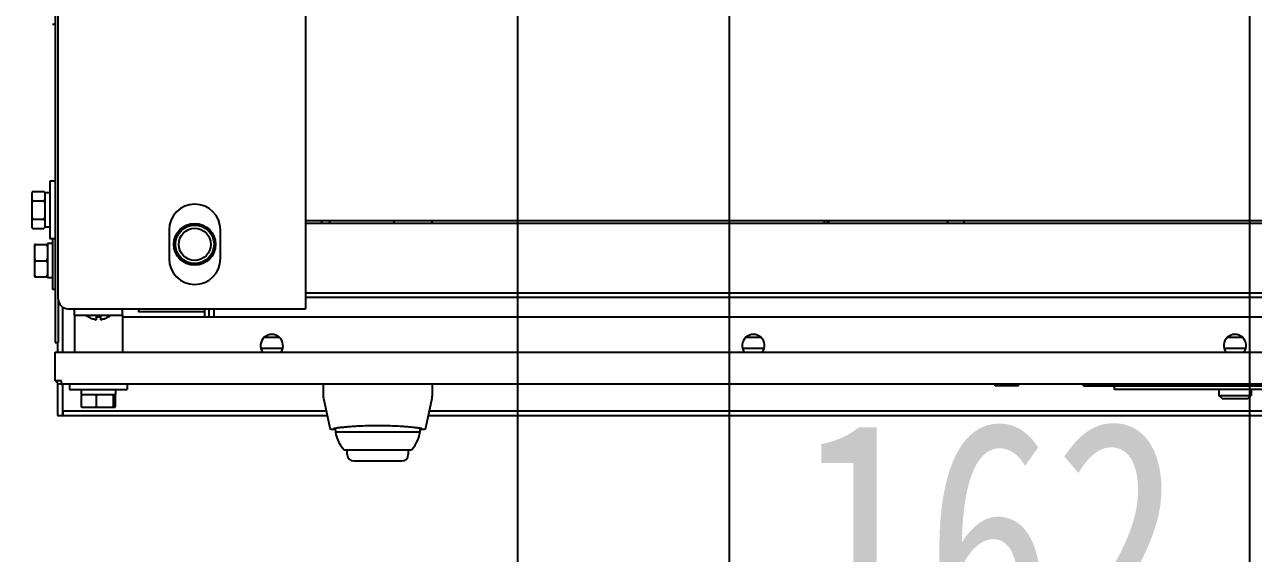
# Model space of a CAD drawing. Extents: x 59521 to 184406, y -1257 to 56672.
# Drawn here: x 70589.7 to 70972.5, y 8950.7 to 9115.5 of the extents above; entities that cross this region are included whole.
import ezdxf

# ---------------------------------------------------------------- set-up
doc = ezdxf.new("R2010")
doc.units = 0
doc.header["$MEASUREMENT"] = 0
doc.header["$PDMODE"] = 2
doc.header["$PDSIZE"] = 0.2
doc.layers.get('0').update_dxf_attribs({"linetype": 'CONTINUOUS'})
doc.layers.get('DEFPOINTS').update_dxf_attribs({"linetype": 'CONTINUOUS'})
for name, color, linetype in [('2401-00071_BSO-M3-15_0', 7, 'CONTINUOUS'), ('2401-00238-M5_0', 7, 'CONTINUOUS'), ('2401-00332-S-M12-30HM_0', 7, 'CONTINUOUS'), ('2401-01089_0', 7, 'CONTINUOUS'), ('2401-01144-S-M6-16HWM_0', 7, 'CONTINUOUS'), ('2404-00038-S-D12_0', 7, 'CONTINUOUS'), ('2404-00049-S-D12D37-P_0', 7, 'CONTINUOUS'), ('4208-10637_0', 7, 'CONTINUOUS'), ('4208-10658_0', 7, 'CONTINUOUS'), ('4209-40888_0_0', 7, 'CONTINUOUS'), ('4212-KH001_041_0', 7, 'CONTINUOUS'), ('4212-KH011_041_0', 7, 'CONTINUOUS'), ('4215-12556_0', 7, 'CONTINUOUS'), ('4215-12647_0', 7, 'CONTINUOUS'), ('4215-12648_0', 7, 'CONTINUOUS'), ('4215-12649_2_1_0', 7, 'CONTINUOUS'), ('4215-12649_2_3_0', 7, 'CONTINUOUS'), ('4215-12654_1_0', 7, 'CONTINUOUS'), ('4215-12655_1_0', 7, 'CONTINUOUS'), ('4215-12657_0', 7, 'CONTINUOUS'), ('4215-12661_12_1_0', 7, 'CONTINUOUS'), ('4215-12661_1_0', 7, 'CONTINUOUS'), ('4215-17086_1_0', 7, 'CONTINUOUS'), ('4215-17086_4_0', 7, 'CONTINUOUS'), ('8SJ_MS839_0210_0', 7, 'CONTINUOUS'), ('MS840-1-F____-76922_0', 7, 'CONTINUOUS'), ('MS840-1-F____-80589_0', 7, 'CONTINUOUS')]:
    doc.layers.add(name, color=color, linetype=linetype)
doc.layers.add('THICK', color=7, linetype='CONTINUOUS', lineweight=0)
doc.styles.get("Standard").update_dxf_attribs({"font": '', "height": 60})
doc.styles.add('仿宋', font='', dxfattribs={"width": 0.8})
doc.styles.get('Standard').set_extended_font_data('SimSun')
doc.styles.get('仿宋').set_extended_font_data('SimSun')
doc.dimstyles.new('12倍', dxfattribs={"dimscale": 21, "dimtxt": 3.5, "dimasz": 2.5, "dimexe": 1.5, "dimexo": 0, "dimgap": 1, "dimtad": 1, "dimtoh": 1, "dimdsep": 46, "dimtxsty": '仿宋', "dimcen": 2.5, "dimdle": 5, "dimclrd": 4, "dimclre": 4, "dimclrt": 3, "dimadec": 0, "dimazin": 0, "dimtfac": 1, "dimtmove": 0, "dimatfit": 3, "dimfxl": 1, "dimtolj": 1, "dimarcsym": 0})
doc.dimstyles.new('DJ', dxfattribs={"dimtxt": 75, "dimasz": 75, "dimexe": 20, "dimexo": 0, "dimgap": 20, "dimtad": 1, "dimdec": 1, "dimtxsty": 'Standard', "dimcen": 10, "dimclrd": 95, "dimclre": 95, "dimclrt": 95, "dimadec": 0, "dimazin": 0, "dimtfac": 1, "dimtdec": 1, "dimtmove": 1, "dimatfit": 3, "dimfxl": 1, "dimlwd": 13, "dimlwe": 15, "dimarcsym": 0})

# ---------------------------------------------------------------- blocks, each defined once
blk = doc.blocks.new('ju7888')
at = {"layer": '2401-00071_BSO-M3-15_0', "color": 87, "linetype": 'Continuous'}
for p, q in [((212.08, -1319.78), (212.08, -1319.28)), ((219.4, -1319.78), (212.08, -1319.78)), ((213.74, -1319.78), (213.74, -1319.28)), ((217.4, -1319.78), (217.4, -1319.28)), ((219.4, -1319.78), (219.4, -1319.28))]:
    blk.add_line(p, q, dxfattribs=at)
at = {"layer": '2401-00238-M5_0', "color": 87, "linetype": 'Continuous'}
for p, q in [((2.29, -1268.28), (2.29, -1269.28)), ((197.29, -1268.28), (197.29, -1269.28)), ((202.29, -1268.28), (202.29, -1269.28)), ((-70.46, -1298.23), (-70.46, -1298.28)), ((-67.96, -1298.23), (-67.96, -1299.23)), ((-66.46, -1299.23), (-66.46, -1298.23)), ((-63.96, -1298.28), (-63.96, -1298.23))]:
    blk.add_line(p, q, dxfattribs=at)
for centre, radius, start, end in [((-65.82, -1291.37), 8.33, 235.854, 236.0872), ((-65.83, -1291.34), 8.3, 236.0749, 236.294), ((-65.97, -1291.55), 8.05, 236.065, 237.7928), ((-67.35, -1294.34), 4.92, 261.0446, 262.8614), ((-67.2, -1293.32), 4.96, 261.1745, 263.3545), ((-67.21, -1293.4), 4.88, 263.3795, 276.6205), ((-67.22, -1293.32), 4.96, 276.6455, 278.8255), ((-67.07, -1294.34), 4.92, 277.1386, 278.9554), ((-68.46, -1291.55), 8.05, 302.2072, 303.935), ((-68.59, -1291.34), 8.3, 303.706, 303.9251), ((-68.61, -1291.37), 8.33, 303.9128, 304.146)]:
    blk.add_arc(centre, radius, start, end, dxfattribs=at)
for points, knots in [([(-70.49, -1298.27), (-70.54, -1298.23), (-70.77, -1298.07), (-70.98, -1297.91), (-71.14, -1297.78)], [0, 0, 0, 0, 0.242811, 1, 1, 1, 1]), ([(-68.12, -1299.2), (-68.5, -1299.14), (-69.25, -1298.93), (-69.93, -1298.56), (-70.26, -1298.36)], [0, 0, 0, 0, 0.499769, 1, 1, 1, 1]), ([(-64.17, -1298.36), (-64.49, -1298.56), (-65.18, -1298.93), (-65.93, -1299.14), (-66.31, -1299.2)], [0, 0, 0, 0, 0.500231, 1, 1, 1, 1]), ([(-63.93, -1298.27), (-63.88, -1298.23), (-63.66, -1298.07), (-63.44, -1297.91), (-63.28, -1297.78)], [0, 0, 0, 0, 0.242811, 1, 1, 1, 1])]:
    blk.add_open_spline(points, degree=3, knots=knots, dxfattribs=at)
at = {"layer": '2401-00332-S-M12-30HM_0', "color": 87, "linetype": 'Continuous'}
for radius in [6, 5]:
    blk.add_circle((-37.21, -1275.72), radius, dxfattribs=at)
at = {"layer": '2401-01089_0', "color": 87, "linetype": 'Continuous'}
for p, q in [((281.79, -1320.98), (281.79, -1322.78)), ((282.79, -1323.78), (281.79, -1322.78)), ((281.79, -1322.78), (291.79, -1322.78)), ((282.79, -1323.78), (290.79, -1323.78)), ((290.79, -1323.78), (291.79, -1322.78)), ((291.79, -1320.98), (291.79, -1322.78))]:
    blk.add_line(p, q, dxfattribs=at)
at = {"layer": '2401-01144-S-M6-16HWM_0', "color": 87, "linetype": 'Continuous'}
for p, q in [((-80.71, -1207.28), (-81.51, -1207.28)), ((-82.31, -1256.03), (-82.31, -1274.03)), ((-80.71, -1256.03), (-82.31, -1256.03)), ((-87.61, -1259.25), (-87.91, -1259.55)), ((-87.91, -1259.55), (-87.91, -1270.5)), ((-87.61, -1259.25), (-84.21, -1259.25)), ((-87.61, -1262.14), (-84.21, -1262.14)), ((-83.91, -1259.55), (-84.21, -1259.25)), ((-83.91, -1259.55), (-83.91, -1270.5)), ((-82.31, -1259.68), (-83.91, -1259.68)), ((-87.61, -1270.8), (-87.91, -1270.5)), ((-87.61, -1267.91), (-84.21, -1267.91)), ((-83.91, -1270.5), (-84.21, -1270.8)), ((-82.31, -1270.38), (-83.91, -1270.38)), ((-87.61, -1270.8), (-84.21, -1270.8)), ((-80.71, -1274.03), (-82.31, -1274.03)), ((-81.51, -1274.03), (-81.51, -1289.78)), ((-87.11, -1275.76), (-87.11, -1285.79)), ((-86.81, -1275.75), (-83.41, -1275.75)), ((-86.81, -1275.8), (-83.41, -1275.8)), ((-83.11, -1275.43), (-83.11, -1286.13)), ((-81.51, -1275.43), (-83.11, -1275.43)), ((-86.81, -1280.83), (-83.41, -1280.83)), ((-86.81, -1285.8), (-83.41, -1285.8)), ((-81.51, -1286.13), (-83.11, -1286.13)), ((-80.71, -1289.78), (-81.51, -1289.78)), ((-76.21, -1319.28), (-76.21, -1320.88)), ((-58.21, -1319.28), (-58.21, -1320.88)), ((-76.21, -1320.88), (-58.21, -1320.88)), ((-72.56, -1320.88), (-72.56, -1322.48)), ((-72.56, -1322.48), (-61.86, -1322.48)), ((-72.49, -1326.18), (-72.49, -1322.78)), ((-67.82, -1326.18), (-67.82, -1322.78)), ((-62.55, -1326.18), (-62.55, -1322.78)), ((-61.93, -1326.18), (-61.93, -1322.78)), ((-61.86, -1320.88), (-61.86, -1322.48)), ((-72.42, -1326.48), (-62, -1326.48))]:
    blk.add_line(p, q, dxfattribs=at)
for centre, radius, start, end in [((-85.15, -1268.22), 3.56, 219.1319, 219.4973), ((-86.67, -1268.22), 3.56, 320.5027, 320.8681), ((-85.4, -1355.53), 79.79, 91.0113, 91.2267), ((-85.59, -1205.71), 70.1, 268.7584, 269.0036), ((-84.82, -1355.53), 79.79, 88.7733, 88.9887), ((-84.63, -1205.71), 70.1, 270.9964, 271.2416), ((-85.4, -1206.02), 79.79, 268.7733, 268.9887), ((-84.82, -1206.02), 79.79, 271.0113, 271.2267)]:
    blk.add_arc(centre, radius, start, end, dxfattribs=at)
for points in [[(-87.61, -1259.25), (-87.72, -1259.36), (-87.82, -1259.47), (-87.91, -1259.58)], [(-87.91, -1261.81), (-87.82, -1261.92), (-87.72, -1262.03), (-87.61, -1262.14)], [(-87.61, -1262.14), (-87.72, -1262.35), (-87.82, -1262.57), (-87.91, -1262.8)], [(-84.21, -1259.25), (-84.11, -1259.36), (-84.01, -1259.47), (-83.91, -1259.58)], [(-83.91, -1261.81), (-84.01, -1261.92), (-84.11, -1262.03), (-84.21, -1262.14)], [(-84.21, -1262.14), (-84.1, -1262.35), (-84, -1262.57), (-83.91, -1262.8)], [(-87.91, -1267.25), (-87.82, -1267.48), (-87.72, -1267.7), (-87.61, -1267.91)], [(-87.61, -1267.91), (-87.72, -1268.02), (-87.82, -1268.13), (-87.91, -1268.24)], [(-87.9, -1270.49), (-87.81, -1270.6), (-87.71, -1270.7), (-87.61, -1270.8)], [(-83.91, -1267.25), (-84, -1267.48), (-84.1, -1267.7), (-84.21, -1267.91)], [(-84.21, -1267.91), (-84.11, -1268.02), (-84.01, -1268.13), (-83.91, -1268.24)], [(-83.93, -1270.49), (-84.02, -1270.6), (-84.11, -1270.7), (-84.21, -1270.8)], [(-86.81, -1275.8), (-86.92, -1275.99), (-87.02, -1276.18), (-87.11, -1276.38)], [(-83.41, -1275.8), (-83.3, -1275.99), (-83.2, -1276.18), (-83.11, -1276.38)], [(-87.11, -1280.25), (-87.02, -1280.45), (-86.92, -1280.64), (-86.81, -1280.83)], [(-86.81, -1280.83), (-86.92, -1281.01), (-87.02, -1281.2), (-87.11, -1281.39)], [(-83.11, -1280.25), (-83.2, -1280.45), (-83.3, -1280.64), (-83.41, -1280.83)], [(-83.41, -1280.83), (-83.3, -1281.01), (-83.2, -1281.2), (-83.11, -1281.39)], [(-87.11, -1285.23), (-87.02, -1285.43), (-86.92, -1285.62), (-86.81, -1285.8)], [(-83.11, -1285.23), (-83.2, -1285.43), (-83.3, -1285.62), (-83.41, -1285.8)], [(-72.49, -1322.78), (-72.32, -1322.67), (-72.14, -1322.57), (-71.96, -1322.48)], [(-68.36, -1322.48), (-68.18, -1322.57), (-68, -1322.67), (-67.82, -1322.78)], [(-67.82, -1322.78), (-67.63, -1322.67), (-67.43, -1322.57), (-67.22, -1322.48)], [(-63.15, -1322.48), (-62.94, -1322.57), (-62.74, -1322.67), (-62.55, -1322.78)], [(-72.49, -1326.18), (-72.32, -1326.28), (-72.14, -1326.38), (-71.96, -1326.48)], [(-68.36, -1326.48), (-68.18, -1326.38), (-68, -1326.28), (-67.82, -1326.18)], [(-67.82, -1326.18), (-67.63, -1326.28), (-67.43, -1326.38), (-67.22, -1326.48)], [(-63.15, -1326.48), (-62.94, -1326.38), (-62.74, -1326.28), (-62.55, -1326.18)]]:
    blk.add_open_spline(points, degree=3, dxfattribs=at)
for points, knots in [([(-72.42, -1322.48), (-72.43, -1322.5), (-72.45, -1322.6), (-72.47, -1322.7), (-72.49, -1322.78)], [0, 0, 0, 0, 0.234726, 1, 1, 1, 1]), ([(-62.55, -1322.78), (-62.54, -1322.75), (-62.52, -1322.65), (-62.5, -1322.55), (-62.48, -1322.48)], [0, 0, 0, 0, 0.264569, 1, 1, 1, 1]), ([(-62, -1322.48), (-62, -1322.5), (-61.97, -1322.6), (-61.95, -1322.7), (-61.93, -1322.78)], [0, 0, 0, 0, 0.234726, 1, 1, 1, 1]), ([(-72.42, -1326.48), (-72.43, -1326.45), (-72.45, -1326.35), (-72.47, -1326.25), (-72.49, -1326.18)], [0, 0, 0, 0, 0.234726, 1, 1, 1, 1]), ([(-62.55, -1326.18), (-62.54, -1326.2), (-62.52, -1326.3), (-62.5, -1326.4), (-62.48, -1326.48)], [0, 0, 0, 0, 0.264569, 1, 1, 1, 1]), ([(-62, -1326.48), (-62, -1326.45), (-61.97, -1326.35), (-61.95, -1326.25), (-61.93, -1326.18)], [0, 0, 0, 0, 0.234726, 1, 1, 1, 1])]:
    blk.add_open_spline(points, degree=3, knots=knots, dxfattribs=at)
at = {"layer": '2404-00038-S-D12_0', "color": 87, "linetype": 'Continuous'}
for p, q in [((-31.13, -1273.51), (-31.52, -1273.51)), ((-30.74, -1275.72), (-31.11, -1275.72))]:
    blk.add_line(p, q, dxfattribs=at)
blk.add_circle((-37.21, -1275.72), 6.1, dxfattribs=at)
at = {"layer": '2404-00049-S-D12D37-P_0', "color": 87, "linetype": 'Continuous'}
blk.add_circle((-37.21, -1275.72), 6.5, dxfattribs=at)
at = {"layer": '4208-10637_0', "color": 87, "linetype": 'Continuous'}
for p, q in [((249.29, -1320.98), (249.29, -1319.78)), ((324.29, -1320.98), (249.29, -1320.98))]:
    blk.add_line(p, q, dxfattribs=at)
at = {"layer": '4208-10658_0', "color": 87, "linetype": 'Continuous'}
for q in [(239.59, -1319.28), (333.99, -1319.78)]:
    blk.add_line((239.59, -1319.78), q, dxfattribs=at)
at = {"layer": '4209-40888_0_0', "color": 87, "linetype": 'Continuous'}
for p, q in [((-16.71, -1308.02), (-9.71, -1308.02)), ((133.29, -1308.02), (140.29, -1308.02)), ((283.29, -1308.02), (290.29, -1308.02))]:
    blk.add_line(p, q, dxfattribs=at)
at = {"layer": '4212-KH001_041_0', "color": 87, "linetype": 'Continuous'}
for p, q in [((585.29, -1269.28), (-2.71, -1269.28)), ((-2.71, -1290.78), (585.29, -1290.78)), ((585.29, -1292.28), (-2.71, -1292.28)), ((-31.21, -1298.28), (-31.21, -1295.78)), ((-10.77, -1304.78), (-15.65, -1304.78)), ((139.23, -1304.78), (134.35, -1304.78)), ((289.23, -1304.78), (284.35, -1304.78))]:
    blk.add_line(p, q, dxfattribs=at)
at = {"layer": '4212-KH011_041_0', "color": 87, "linetype": 'Continuous'}
for p, q in [((-34.21, -1295.78), (-34.21, -1298.28)), ((-32.71, -1298.28), (-32.71, -1295.78))]:
    blk.add_line(p, q, dxfattribs=at)
at = {"layer": '4215-12556_0', "color": 87, "linetype": 'Continuous'}
for p, q in [((4.79, -1268.28), (4.79, -1269.28)), ((24.79, -1268.28), (24.79, -1269.28))]:
    blk.add_line(p, q, dxfattribs=at)
at = {"layer": '4215-12647_0', "color": 87, "linetype": 'Continuous'}
for p, q in [((-80.71, -30.28), (-80.71, -1306.28)), ((-79.71, -1292.78), (-79.71, -1306.28)), ((-80.71, -1306.28), (-79.71, -1306.28))]:
    blk.add_line(p, q, dxfattribs=at)
at = {"layer": '4215-12648_0', "color": 87, "linetype": 'Continuous'}
blk.add_line((-2.71, -1268.28), (585.29, -1268.28), dxfattribs=at)
at = {"layer": '4215-12649_2_1_0', "color": 87, "linetype": 'Continuous'}
for p, q in [((-78.41, -1295.23), (-78.41, -1309.28)), ((-79.91, -1306.28), (-79.91, -1309.28)), ((-79.91, -1318.87), (-79.91, -1329.03)), ((-78.41, -1319.28), (-78.41, -1329.03)), ((-78.21, -1327.53), (-78.21, -1327.33)), ((-78.21, -1329.03), (-78.21, -1327.53)), ((-78.21, -1327.53), (3.69, -1327.53)), ((35.89, -1327.53), (652.79, -1327.53)), ((-79.91, -1329.03), (-78.41, -1329.03)), ((-78.41, -1329.03), (-78.21, -1329.03)), ((-78.21, -1329.03), (4.01, -1329.03)), ((35.57, -1329.03), (652.79, -1329.03))]:
    blk.add_line(p, q, dxfattribs=at)
at = {"layer": '4215-12649_2_3_0', "color": 87, "linetype": 'Continuous'}
for p in [(-54.71, -1295.78), (-34.21, -1296.78)]:
    blk.add_line(p, (-54.71, -1296.78), dxfattribs=at)
at = {"layer": '4215-12654_1_0', "color": 87, "linetype": 'Continuous'}
for p, q in [((158.79, -1268.28), (158.79, -1269.28)), ((159.79, -1268.28), (159.79, -1269.28)), ((160.19, -1268.28), (160.19, -1269.28))]:
    blk.add_line(p, q, dxfattribs=at)
at = {"layer": '4215-12655_1_0', "color": 87, "linetype": 'Continuous'}
blk.add_line((-79.71, -1293.78), (-79.52, -1293.78), dxfattribs=at)
at = {"layer": '4215-12657_0', "color": 87, "linetype": 'Continuous'}
for p, q in [((-80.71, -1318.28), (-80.71, -1309.28)), ((-80.71, -1309.28), (655.29, -1309.28)), ((-78.71, -1318.28), (-80.71, -1318.28)), ((-78.71, -1319.28), (-78.71, -1318.28)), ((653.29, -1319.28), (-78.71, -1319.28))]:
    blk.add_line(p, q, dxfattribs=at)
blk.add_arc((-78.71, -1317.28), 2, 210.0006, 270, dxfattribs=at)
at = {"layer": '4215-12661_12_1_0', "color": 87, "linetype": 'Continuous'}
blk.add_line((36.79, -1269.28), (36.79, -1268.28), dxfattribs=at)
at = {"layer": '4215-12661_1_0', "color": 87, "linetype": 'Continuous'}
blk.add_line((-59.71, -1298.28), (634.29, -1298.28), dxfattribs=at)
for centre in [(-13.21, -1307.28), (136.79, -1307.28), (286.79, -1307.28)]:
    blk.add_arc(centre, 3.5, 325.109, 214.891, dxfattribs=at)
at = {"layer": '4215-17086_1_0', "color": 87, "linetype": 'Continuous'}
for p, q in [((-79.71, -1292.78), (-79.71, -1178.78)), ((-2.71, -1175.78), (-2.71, -1295.78)), ((-45.21, -1271.22), (-45.21, -1280.22)), ((-29.21, -1280.22), (-29.21, -1271.22)), ((-76.71, -1295.78), (-2.71, -1295.78))]:
    blk.add_line(p, q, dxfattribs=at)
for centre, radius, start, end in [((-37.21, -1271.22), 8, 0, 180), ((-37.21, -1280.22), 8, 180, 0), ((-76.71, -1292.78), 3, 180, 270)]:
    blk.add_arc(centre, radius, start, end, dxfattribs=at)
at = {"layer": '4215-17086_4_0', "color": 87, "linetype": 'Continuous'}
for p, q in [((-74.71, -1297.78), (-74.71, -1295.78)), ((-59.71, -1297.78), (-59.71, -1295.78)), ((-74.71, -1297.78), (-74.71, -1309.28)), ((-74.71, -1297.78), (-59.71, -1297.78)), ((-59.71, -1297.78), (-59.71, -1309.28))]:
    blk.add_line(p, q, dxfattribs=at)
at = {"layer": '8SJ_MS839_0210_0', "color": 87, "linetype": 'Continuous'}
for p, q in [((10.29, -1341.18), (10.29, -1339.68)), ((12.29, -1343.18), (27.29, -1343.18)), ((29.29, -1339.68), (29.29, -1341.18))]:
    blk.add_line(p, q, dxfattribs=at)
for centre, start, end in [((12.29, -1341.18), 180, 270), ((27.29, -1341.18), 270, 0)]:
    blk.add_arc(centre, 2, start, end, dxfattribs=at)
at = {"layer": 'MS840-1-F____-76922_0', "color": 87, "linetype": 'Continuous'}
for p, q in [((32.95, -1334.18), (6.63, -1334.18)), ((9.29, -1339.68), (30.29, -1339.68))]:
    blk.add_line(p, q, dxfattribs=at)
for centre, radius, start, end in [((19.54, -1333.18), 13, 179.379, 180), ((16.53, -1332.78), 10, 182.2679, 223.5963), ((23.05, -1332.78), 10, 316.4037, 357.7321), ((20.04, -1333.18), 13, 0, 0.6214)]:
    blk.add_arc(centre, radius, start, end, dxfattribs=at)
at = {"layer": 'MS840-1-F____-80589_0', "color": 87, "linetype": 'Continuous'}
for p, q in [((2.79, -1319.28), (2.79, -1322.96)), ((36.79, -1319.28), (36.79, -1322.96)), ((2.85, -1323.58), (4.83, -1332.88)), ((34.75, -1332.88), (36.72, -1323.58)), ((5.32, -1333.28), (6.54, -1333.28)), ((33.04, -1333.28), (34.26, -1333.28))]:
    blk.add_line(p, q, dxfattribs=at)
blk.add_lwpolyline([(33.48, -1333.13), (33.47, -1333.13), (33.45, -1333.12), (33.42, -1333.11), (33.37, -1333.1), (33.31, -1333.09), (33.23, -1333.07), (33.14, -1333.06), (33.04, -1333.04), (32.92, -1333.02), (32.79, -1333), (32.64, -1332.97), (32.48, -1332.95), (32.3, -1332.93), (32.11, -1332.9), (31.9, -1332.87), (31.67, -1332.84), (31.43, -1332.82), (31.16, -1332.79), (30.88, -1332.76), (30.57, -1332.72), (30.25, -1332.69), (29.9, -1332.66), (29.53, -1332.63), (29.13, -1332.59), (28.71, -1332.56), (28.26, -1332.52), (27.79, -1332.49), (27.29, -1332.46), (26.75, -1332.42), (26.19, -1332.39), (25.61, -1332.36), (24.99, -1332.33), (24.34, -1332.31), (23.65, -1332.28), (22.91, -1332.26), (22.14, -1332.25), (21.33, -1332.23), (20.51, -1332.22), (19.68, -1332.22), (18.87, -1332.23), (18.07, -1332.23), (17.3, -1332.25), (16.55, -1332.27), (15.85, -1332.29), (15.19, -1332.31), (14.55, -1332.34), (13.95, -1332.36), (13.38, -1332.39), (12.83, -1332.42), (12.31, -1332.46), (11.82, -1332.49), (11.36, -1332.52), (10.92, -1332.55), (10.51, -1332.59), (10.12, -1332.62), (9.75, -1332.65), (9.41, -1332.68), (9.09, -1332.72), (8.78, -1332.75), (8.5, -1332.78), (8.24, -1332.81), (7.99, -1332.83), (7.77, -1332.86), (7.56, -1332.89), (7.36, -1332.91), (7.18, -1332.94), (7.01, -1332.96), (6.86, -1332.98), (6.73, -1333.01), (6.6, -1333.03), (6.5, -1333.04), (6.4, -1333.06), (6.32, -1333.08), (6.25, -1333.09), (6.19, -1333.11), (6.15, -1333.12), (6.12, -1333.13)], dxfattribs=at)
for centre, radius, start, end in [((5.79, -1322.96), 3, 180, 192), ((33.79, -1322.96), 3, 348, 0), ((5.32, -1332.78), 0.5, 192, 270), ((5.86, -1332.78), 0.5, 270, 319.4978), ((33.72, -1332.78), 0.5, 220.5065, 270), ((34.26, -1332.78), 0.5, 270, 348)]:
    blk.add_arc(centre, radius, start, end, dxfattribs=at)
blk = doc.blocks.new('*D192')
at = {"color": 4, "linetype": 'Continuous', "lineweight": -2, "transparency": 16777216}
for p, q in [((70282.24, 9144.11), (70282.24, 8865.5)), ((70743.24, 9144.11), (70743.24, 8865.5)), ((70334.74, 8897), (70690.74, 8897))]:
    blk.add_line(p, q, dxfattribs=at)
at = {"color": 4, "transparency": 16777216}
for points in [[(70334.74, 8905.75), (70334.74, 8888.25), (70282.24, 8897)], [(70690.74, 8905.75), (70690.74, 8888.25), (70743.24, 8897)]]:
    blk.add_solid(points, dxfattribs=at)
at = {"layer": 'DEFPOINTS', "color": 0, "transparency": 16777216}
for p in [(70282.24, 9144.11), (70743.24, 9144.11), (70743.24, 8897)]:
    blk.add_point(p, dxfattribs=at)
at = {"color": 3, "transparency": 16777216, "insert": (70512.74, 8954.75), "char_height": 73.5, "attachment_point": 5, "style": '仿宋'}
blk.add_mtext('\\A1;461', dxfattribs=at)
blk = doc.blocks.new('*D193')
at = {"color": 4, "linetype": 'Continuous', "lineweight": -2, "transparency": 16777216}
for p, q in [((70743.24, 9144.11), (70743.24, 8719.97)), ((70809.24, 9144.11), (70809.24, 8719.97)), ((70690.74, 8751.47), (70638.24, 8751.47)), ((70743.24, 8751.47), (70809.24, 8751.47)), ((70861.74, 8751.47), (70914.24, 8751.47))]:
    blk.add_line(p, q, dxfattribs=at)
at = {"color": 4, "transparency": 16777216}
for points in [[(70690.74, 8760.22), (70690.74, 8742.72), (70743.24, 8751.47)], [(70861.74, 8760.22), (70861.74, 8742.72), (70809.24, 8751.47)]]:
    blk.add_solid(points, dxfattribs=at)
at = {"layer": 'DEFPOINTS', "color": 0, "transparency": 16777216}
for p in [(70743.24, 9144.11), (70809.24, 9144.11), (70809.24, 8751.47)]:
    blk.add_point(p, dxfattribs=at)
at = {"color": 3, "transparency": 16777216, "insert": (70776.24, 8809.22), "char_height": 73.5, "attachment_point": 5, "style": '仿宋'}
blk.add_mtext('\\A1;66', dxfattribs=at)
blk = doc.blocks.new('*D194')
at = {"color": 4, "linetype": 'Continuous', "lineweight": -2, "transparency": 16777216}
for p, q in [((70809.24, 9144.11), (70809.24, 8865.5)), ((70971.24, 9144.11), (70971.24, 8865.5)), ((70861.74, 8897), (70918.74, 8897))]:
    blk.add_line(p, q, dxfattribs=at)
at = {"color": 4, "transparency": 16777216}
for points in [[(70861.74, 8905.75), (70861.74, 8888.25), (70809.24, 8897)], [(70918.74, 8905.75), (70918.74, 8888.25), (70971.24, 8897)]]:
    blk.add_solid(points, dxfattribs=at)
at = {"layer": 'DEFPOINTS', "color": 0, "transparency": 16777216}
for p in [(70809.24, 9144.11), (70971.24, 9144.11), (70971.24, 8897)]:
    blk.add_point(p, dxfattribs=at)
at = {"color": 3, "transparency": 16777216, "insert": (70890.24, 8954.75), "char_height": 73.5, "attachment_point": 5, "style": '仿宋'}
blk.add_mtext('\\A1;162', dxfattribs=at)
blk = doc.blocks.new('*D195')
at = {"color": 4, "linetype": 'Continuous', "lineweight": -2, "transparency": 16777216}
for p, q in [((70971.24, 9144.11), (70971.24, 8719.97)), ((71037.24, 9144.11), (71037.24, 8719.97)), ((70918.74, 8751.47), (70866.24, 8751.47)), ((70971.24, 8751.47), (71037.24, 8751.47)), ((71089.74, 8751.47), (71142.24, 8751.47))]:
    blk.add_line(p, q, dxfattribs=at)
at = {"color": 4, "transparency": 16777216}
for points in [[(70918.74, 8760.22), (70918.74, 8742.72), (70971.24, 8751.47)], [(71089.74, 8760.22), (71089.74, 8742.72), (71037.24, 8751.47)]]:
    blk.add_solid(points, dxfattribs=at)
at = {"layer": 'DEFPOINTS', "color": 0, "transparency": 16777216}
for p in [(70971.24, 9144.11), (71037.24, 9144.11), (71037.24, 8751.47)]:
    blk.add_point(p, dxfattribs=at)
at = {"color": 3, "transparency": 16777216, "insert": (71004.24, 8809.22), "char_height": 73.5, "attachment_point": 5, "style": '仿宋'}
blk.add_mtext('\\A1;66', dxfattribs=at)

msp = doc.modelspace()

# ---------------------------------------------------------------- block references
msp.add_blockref('ju7888', (70679.951, 10322.733))

# ---------------------------------------------------------------- dimensions: what is measured, and where the dimension line sits
for base, p1, p2, picture, middle in [((70743.239, 8896.997), (70282.239, 9144.107), (70743.239, 9144.107), '*D192', (70512.739, 8954.747)), ((70971.239, 8896.997), (70809.239, 9144.107), (70971.239, 9144.107), '*D194', (70890.239, 8954.747))]:
    dim = msp.add_linear_dim(base=base, p1=p1, p2=p2, dimstyle='12倍')
    dim.commit()
    dim.dimension.update_dxf_attribs({"geometry": picture, "text_midpoint": middle})
for base, p1, p2, picture, middle in [((70809.239, 8751.474), (70743.239, 9144.107), (70809.239, 9144.107), '*D193', (70776.239, 8751.474)), ((71037.239, 8751.474), (70971.239, 9144.107), (71037.239, 9144.107), '*D195', (71004.239, 8751.474))]:
    dim = msp.add_linear_dim(base=base, p1=p1, p2=p2, dimstyle='12倍')
    dim.commit()
    dim.dimension.update_dxf_attribs({"geometry": picture, "text_midpoint": middle, "dimtype": 160})

# ---------------------------------------------------------------- leaders
at = {"layer": 'THICK', "lineweight": -3}
for points in [[(68754.607, 9203.02), (71265.16, 8048.241)], [(69474.821, 9203.372), (71265.16, 8048.241)], [(70238.168, 9174.446), (71265.16, 8048.241), (72180.183, 8048.241)]]:
    msp.add_leader(points, dimstyle='DJ', override={"dimtad": 0, "dimfxl": 1.25, "dimarcsym": 1}, dxfattribs=at)

doc.saveas('drawing.dxf')
